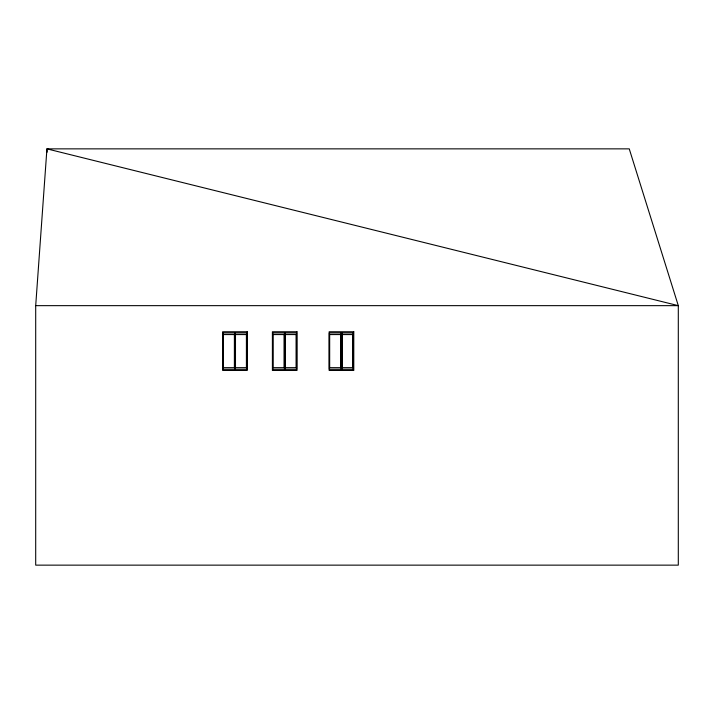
<?xml version="1.0" encoding="UTF-8"?>
<svg xmlns="http://www.w3.org/2000/svg" width="714" height="714" viewBox="0 0 714 714"><rect width="100%" height="100%" fill="white"/><g stroke="black" fill="none" stroke-linecap="round" stroke-linejoin="round"><path stroke-width="1.07" d="M35.7 305.654L46.937 148.86L629.248 148.86L678.3 305.654L678.3 565.14L35.7 565.14L35.7 305.654L678.3 305.654L46.937 148.86L47.106 152.189M353.243 332.947L353.243 369.272M341.792 332.947L341.792 369.272M341.64 332.947L341.64 369.272M341.372 332.947L341.372 369.272M341.23 332.947L341.23 369.272M329.502 332.947L329.502 369.272M296.462 332.947L296.462 369.272M285.011 332.947L285.011 369.272M284.859 332.947L284.859 369.272M284.591 332.947L284.591 369.272M284.449 332.947L284.449 369.272M272.721 332.947L272.721 369.272M246.714 332.947L246.714 369.272M235.254 332.947L235.254 369.272M235.111 332.947L235.111 369.272M234.844 332.947L234.844 369.272M234.692 332.947L234.692 369.272M222.964 332.947L222.964 369.272M247.249 331.76L222.643 331.76L222.643 370.468L247.249 370.468L247.249 331.76M296.997 331.76L272.4 331.76L272.4 370.468L296.997 370.468L296.997 331.76M353.778 331.76L329.172 331.76L329.172 370.468L353.778 370.468L353.778 331.76M246.857 332.947L222.822 332.947L222.822 369.272L246.857 369.272L246.857 332.947M296.613 332.947L272.569 332.947L272.569 369.272L296.613 369.272L296.613 332.947M353.385 332.947L329.35 332.947L329.35 369.272L353.385 369.272L353.385 332.947M234.388 334.563L223.098 334.563L223.098 367.665L234.388 367.665L234.388 334.563M246.41 334.563L235.486 334.563L235.486 367.665L246.41 367.665L246.41 334.563M284.136 334.563L272.855 334.563L272.855 367.665L284.136 367.665L284.136 334.563M296.158 334.563L285.243 334.563L285.243 367.665L296.158 367.665L296.158 334.563M340.917 334.563L329.636 334.563L329.636 367.665L340.917 367.665L340.917 334.563M352.939 334.563L342.024 334.563L342.024 367.665L352.939 367.665L352.939 334.563"/></g></svg>
